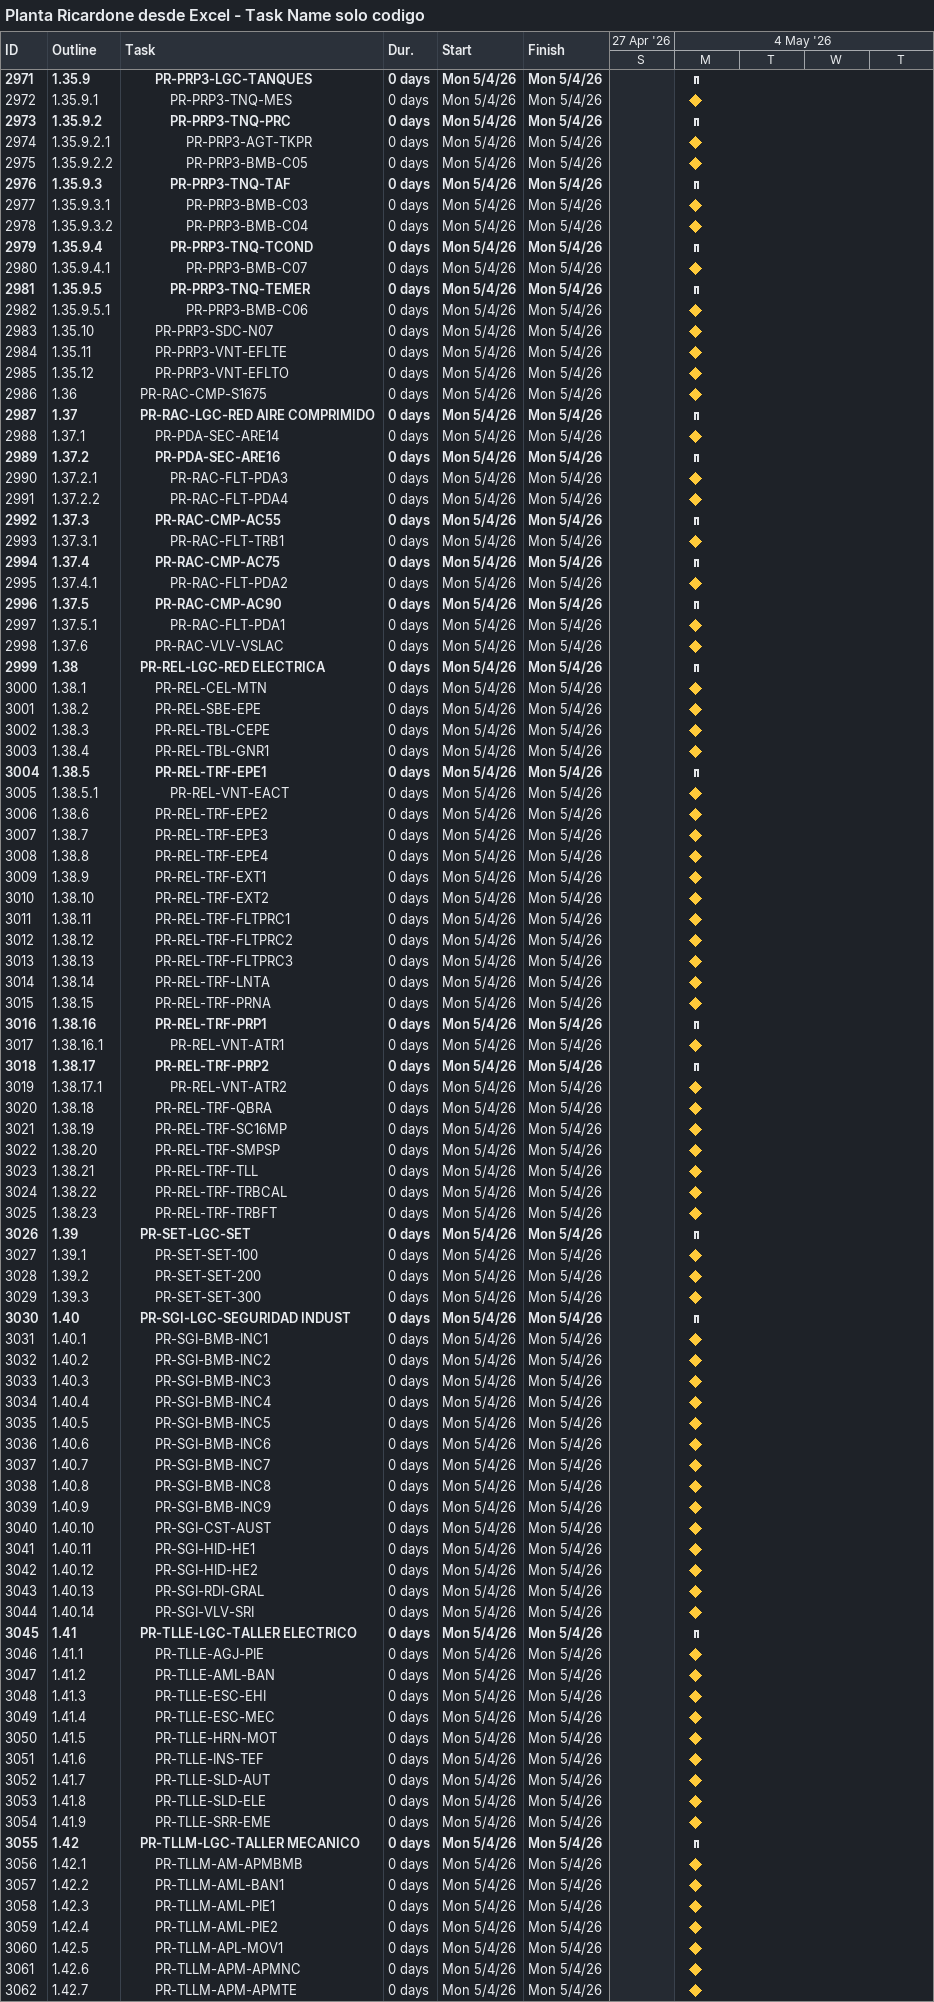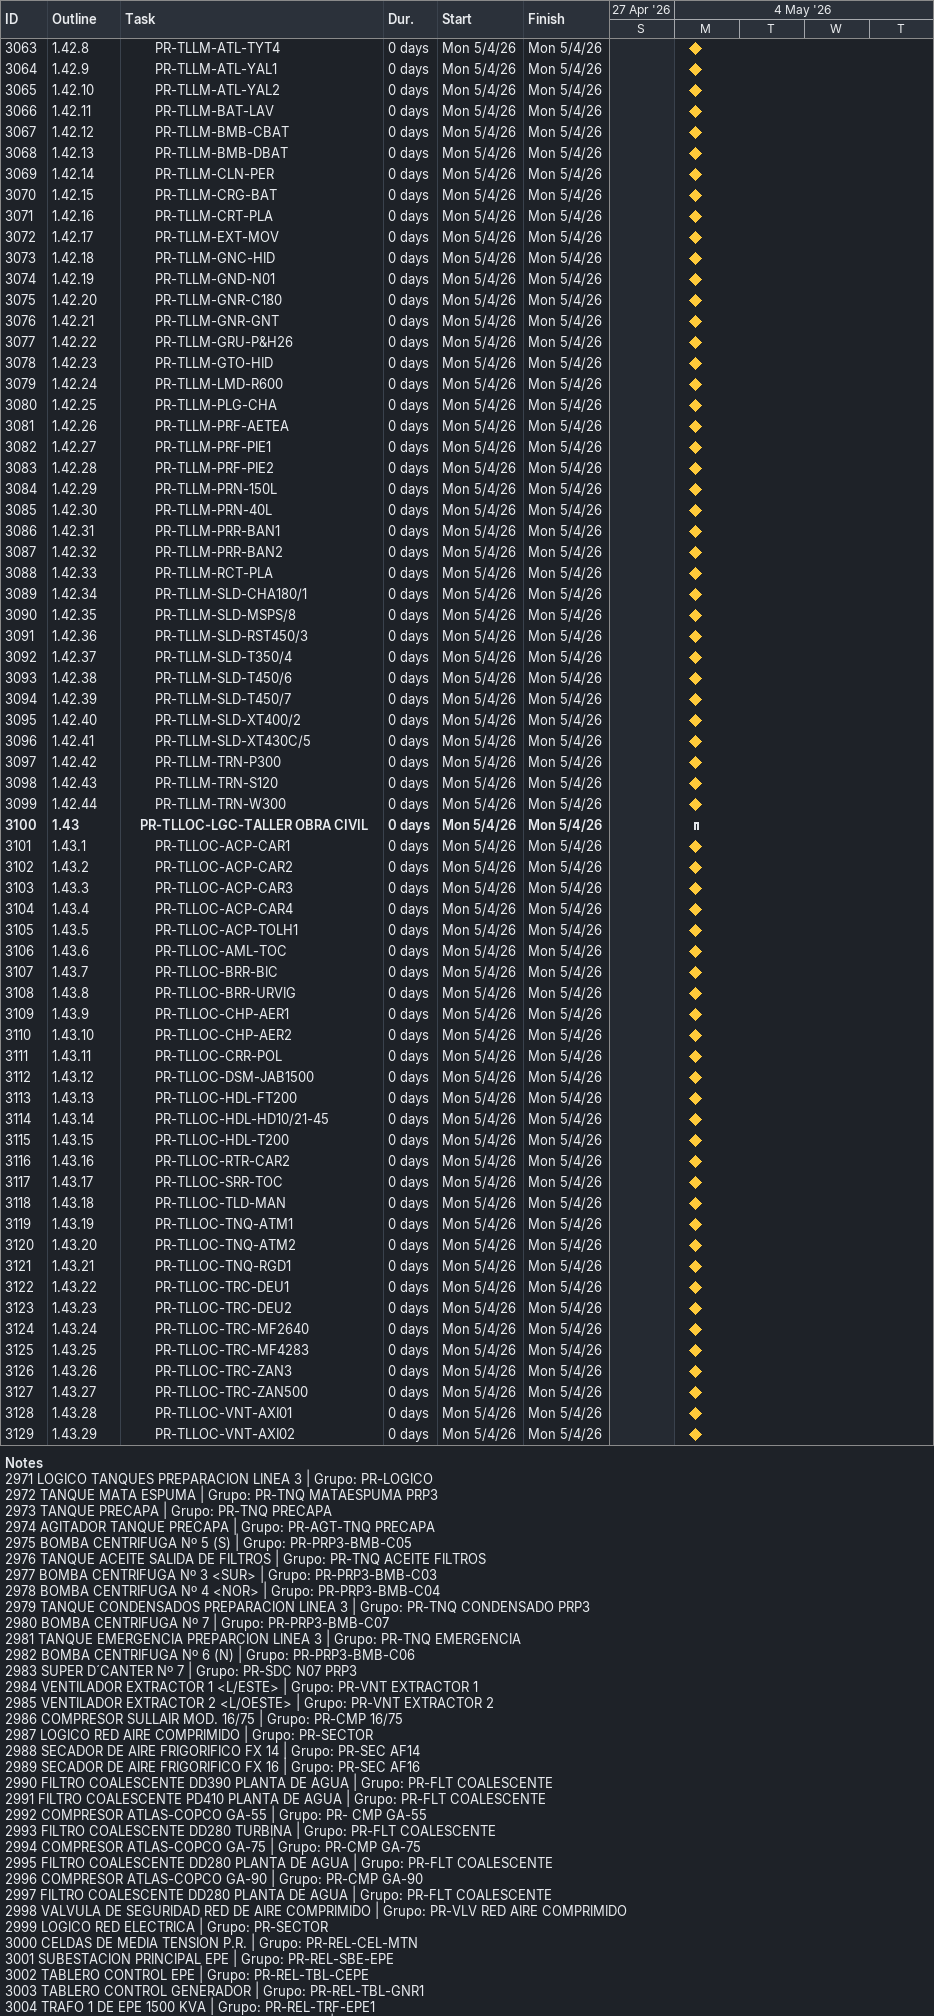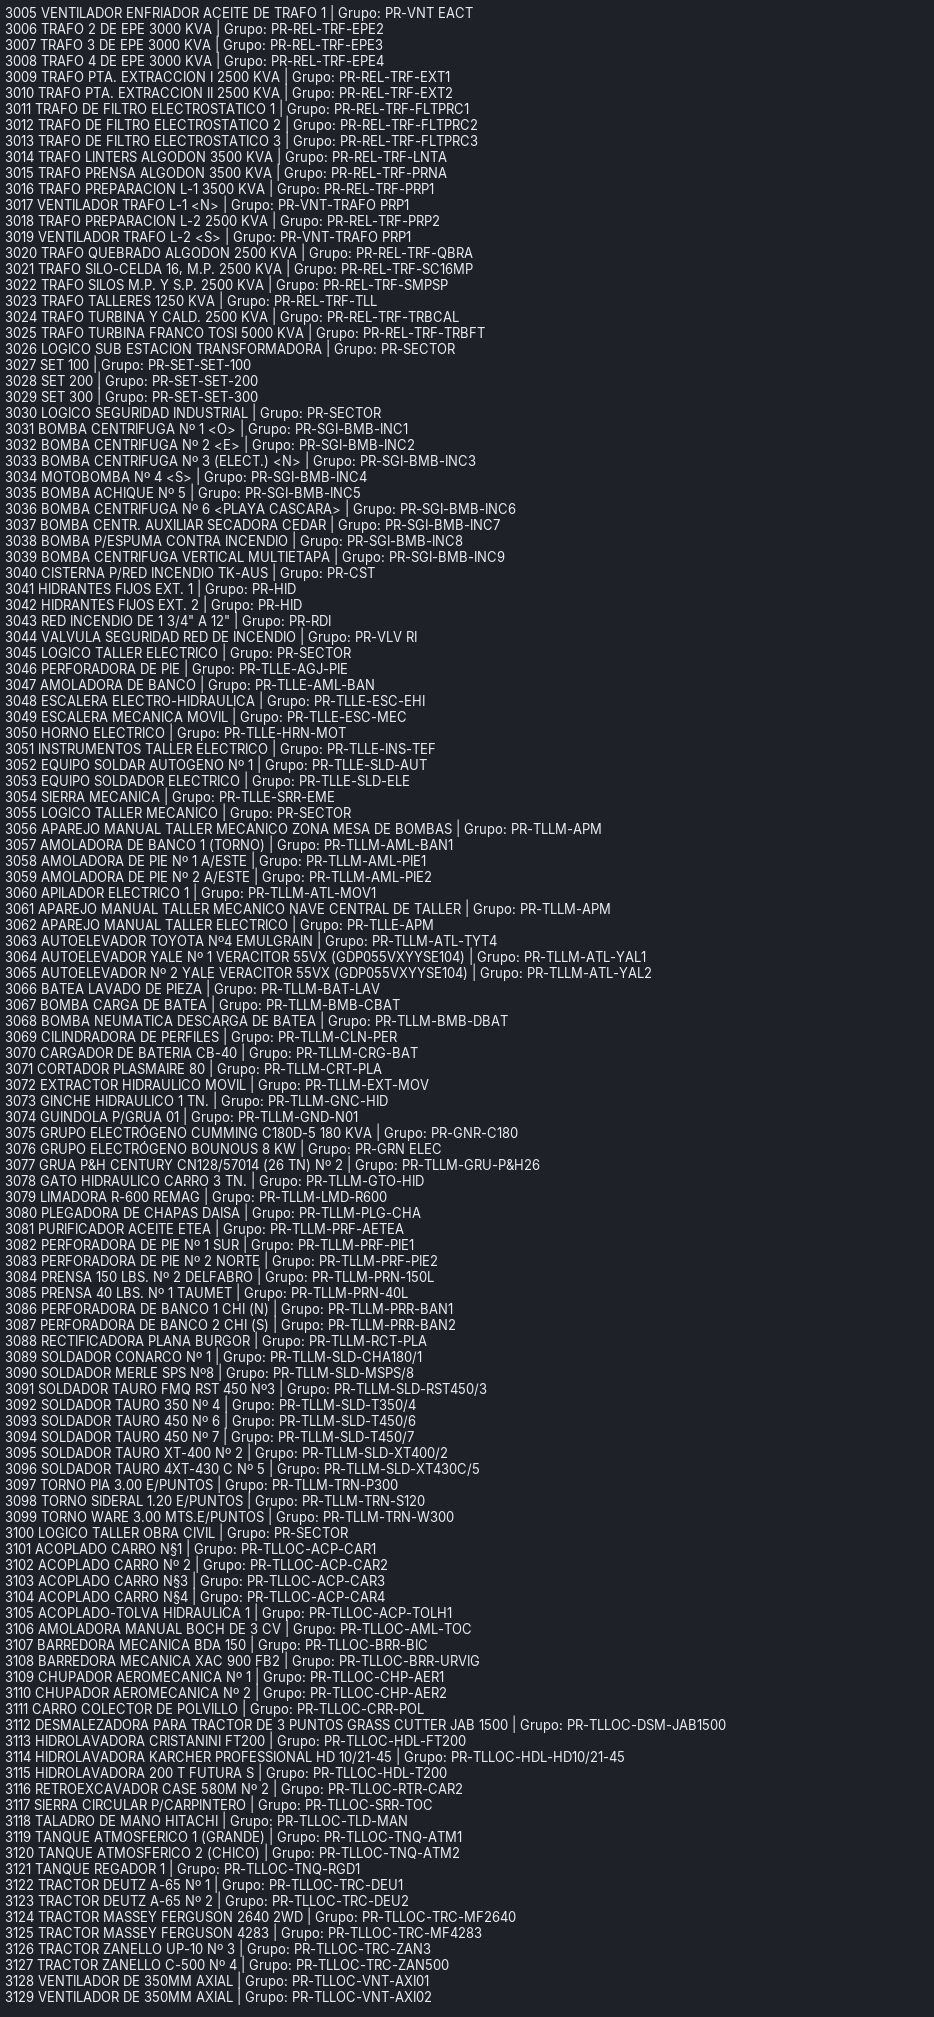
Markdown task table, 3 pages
Planta Ricardone desde Excel - Task Name solo codigo

| ID | WBS | Task | Duration | Start | Finish |
|---|---|---|---|---|---|
| 2971 | 1.35.9 | **PR-PRP3-LGC-TANQUES** | 0d | 2026-05-04 | 2026-05-04 |
| 2972 | 1.35.9.1 | PR-PRP3-TNQ-MES | 0d | 2026-05-04 | 2026-05-04 |
| 2973 | 1.35.9.2 | **PR-PRP3-TNQ-PRC** | 0d | 2026-05-04 | 2026-05-04 |
| 2974 | 1.35.9.2.1 | PR-PRP3-AGT-TKPR | 0d | 2026-05-04 | 2026-05-04 |
| 2975 | 1.35.9.2.2 | PR-PRP3-BMB-C05 | 0d | 2026-05-04 | 2026-05-04 |
| 2976 | 1.35.9.3 | **PR-PRP3-TNQ-TAF** | 0d | 2026-05-04 | 2026-05-04 |
| 2977 | 1.35.9.3.1 | PR-PRP3-BMB-C03 | 0d | 2026-05-04 | 2026-05-04 |
| 2978 | 1.35.9.3.2 | PR-PRP3-BMB-C04 | 0d | 2026-05-04 | 2026-05-04 |
| 2979 | 1.35.9.4 | **PR-PRP3-TNQ-TCOND** | 0d | 2026-05-04 | 2026-05-04 |
| 2980 | 1.35.9.4.1 | PR-PRP3-BMB-C07 | 0d | 2026-05-04 | 2026-05-04 |
| 2981 | 1.35.9.5 | **PR-PRP3-TNQ-TEMER** | 0d | 2026-05-04 | 2026-05-04 |
| 2982 | 1.35.9.5.1 | PR-PRP3-BMB-C06 | 0d | 2026-05-04 | 2026-05-04 |
| 2983 | 1.35.10 | PR-PRP3-SDC-N07 | 0d | 2026-05-04 | 2026-05-04 |
| 2984 | 1.35.11 | PR-PRP3-VNT-EFLTE | 0d | 2026-05-04 | 2026-05-04 |
| 2985 | 1.35.12 | PR-PRP3-VNT-EFLTO | 0d | 2026-05-04 | 2026-05-04 |
| 2986 | 1.36 | PR-RAC-CMP-S1675 | 0d | 2026-05-04 | 2026-05-04 |
| 2987 | 1.37 | **PR-RAC-LGC-RED AIRE COMPRIMIDO** | 0d | 2026-05-04 | 2026-05-04 |
| 2988 | 1.37.1 | PR-PDA-SEC-ARE14 | 0d | 2026-05-04 | 2026-05-04 |
| 2989 | 1.37.2 | **PR-PDA-SEC-ARE16** | 0d | 2026-05-04 | 2026-05-04 |
| 2990 | 1.37.2.1 | PR-RAC-FLT-PDA3 | 0d | 2026-05-04 | 2026-05-04 |
| 2991 | 1.37.2.2 | PR-RAC-FLT-PDA4 | 0d | 2026-05-04 | 2026-05-04 |
| 2992 | 1.37.3 | **PR-RAC-CMP-AC55** | 0d | 2026-05-04 | 2026-05-04 |
| 2993 | 1.37.3.1 | PR-RAC-FLT-TRB1 | 0d | 2026-05-04 | 2026-05-04 |
| 2994 | 1.37.4 | **PR-RAC-CMP-AC75** | 0d | 2026-05-04 | 2026-05-04 |
| 2995 | 1.37.4.1 | PR-RAC-FLT-PDA2 | 0d | 2026-05-04 | 2026-05-04 |
| 2996 | 1.37.5 | **PR-RAC-CMP-AC90** | 0d | 2026-05-04 | 2026-05-04 |
| 2997 | 1.37.5.1 | PR-RAC-FLT-PDA1 | 0d | 2026-05-04 | 2026-05-04 |
| 2998 | 1.37.6 | PR-RAC-VLV-VSLAC | 0d | 2026-05-04 | 2026-05-04 |
| 2999 | 1.38 | **PR-REL-LGC-RED ELECTRICA** | 0d | 2026-05-04 | 2026-05-04 |
| 3000 | 1.38.1 | PR-REL-CEL-MTN | 0d | 2026-05-04 | 2026-05-04 |
| 3001 | 1.38.2 | PR-REL-SBE-EPE | 0d | 2026-05-04 | 2026-05-04 |
| 3002 | 1.38.3 | PR-REL-TBL-CEPE | 0d | 2026-05-04 | 2026-05-04 |
| 3003 | 1.38.4 | PR-REL-TBL-GNR1 | 0d | 2026-05-04 | 2026-05-04 |
| 3004 | 1.38.5 | **PR-REL-TRF-EPE1** | 0d | 2026-05-04 | 2026-05-04 |
| 3005 | 1.38.5.1 | PR-REL-VNT-EACT | 0d | 2026-05-04 | 2026-05-04 |
| 3006 | 1.38.6 | PR-REL-TRF-EPE2 | 0d | 2026-05-04 | 2026-05-04 |
| 3007 | 1.38.7 | PR-REL-TRF-EPE3 | 0d | 2026-05-04 | 2026-05-04 |
| 3008 | 1.38.8 | PR-REL-TRF-EPE4 | 0d | 2026-05-04 | 2026-05-04 |
| 3009 | 1.38.9 | PR-REL-TRF-EXT1 | 0d | 2026-05-04 | 2026-05-04 |
| 3010 | 1.38.10 | PR-REL-TRF-EXT2 | 0d | 2026-05-04 | 2026-05-04 |
| 3011 | 1.38.11 | PR-REL-TRF-FLTPRC1 | 0d | 2026-05-04 | 2026-05-04 |
| 3012 | 1.38.12 | PR-REL-TRF-FLTPRC2 | 0d | 2026-05-04 | 2026-05-04 |
| 3013 | 1.38.13 | PR-REL-TRF-FLTPRC3 | 0d | 2026-05-04 | 2026-05-04 |
| 3014 | 1.38.14 | PR-REL-TRF-LNTA | 0d | 2026-05-04 | 2026-05-04 |
| 3015 | 1.38.15 | PR-REL-TRF-PRNA | 0d | 2026-05-04 | 2026-05-04 |
| 3016 | 1.38.16 | **PR-REL-TRF-PRP1** | 0d | 2026-05-04 | 2026-05-04 |
| 3017 | 1.38.16.1 | PR-REL-VNT-ATR1 | 0d | 2026-05-04 | 2026-05-04 |
| 3018 | 1.38.17 | **PR-REL-TRF-PRP2** | 0d | 2026-05-04 | 2026-05-04 |
| 3019 | 1.38.17.1 | PR-REL-VNT-ATR2 | 0d | 2026-05-04 | 2026-05-04 |
| 3020 | 1.38.18 | PR-REL-TRF-QBRA | 0d | 2026-05-04 | 2026-05-04 |
| 3021 | 1.38.19 | PR-REL-TRF-SC16MP | 0d | 2026-05-04 | 2026-05-04 |
| 3022 | 1.38.20 | PR-REL-TRF-SMPSP | 0d | 2026-05-04 | 2026-05-04 |
| 3023 | 1.38.21 | PR-REL-TRF-TLL | 0d | 2026-05-04 | 2026-05-04 |
| 3024 | 1.38.22 | PR-REL-TRF-TRBCAL | 0d | 2026-05-04 | 2026-05-04 |
| 3025 | 1.38.23 | PR-REL-TRF-TRBFT | 0d | 2026-05-04 | 2026-05-04 |
| 3026 | 1.39 | **PR-SET-LGC-SET** | 0d | 2026-05-04 | 2026-05-04 |
| 3027 | 1.39.1 | PR-SET-SET-100 | 0d | 2026-05-04 | 2026-05-04 |
| 3028 | 1.39.2 | PR-SET-SET-200 | 0d | 2026-05-04 | 2026-05-04 |
| 3029 | 1.39.3 | PR-SET-SET-300 | 0d | 2026-05-04 | 2026-05-04 |
| 3030 | 1.40 | **PR-SGI-LGC-SEGURIDAD INDUST** | 0d | 2026-05-04 | 2026-05-04 |
| 3031 | 1.40.1 | PR-SGI-BMB-INC1 | 0d | 2026-05-04 | 2026-05-04 |
| 3032 | 1.40.2 | PR-SGI-BMB-INC2 | 0d | 2026-05-04 | 2026-05-04 |
| 3033 | 1.40.3 | PR-SGI-BMB-INC3 | 0d | 2026-05-04 | 2026-05-04 |
| 3034 | 1.40.4 | PR-SGI-BMB-INC4 | 0d | 2026-05-04 | 2026-05-04 |
| 3035 | 1.40.5 | PR-SGI-BMB-INC5 | 0d | 2026-05-04 | 2026-05-04 |
| 3036 | 1.40.6 | PR-SGI-BMB-INC6 | 0d | 2026-05-04 | 2026-05-04 |
| 3037 | 1.40.7 | PR-SGI-BMB-INC7 | 0d | 2026-05-04 | 2026-05-04 |
| 3038 | 1.40.8 | PR-SGI-BMB-INC8 | 0d | 2026-05-04 | 2026-05-04 |
| 3039 | 1.40.9 | PR-SGI-BMB-INC9 | 0d | 2026-05-04 | 2026-05-04 |
| 3040 | 1.40.10 | PR-SGI-CST-AUST | 0d | 2026-05-04 | 2026-05-04 |
| 3041 | 1.40.11 | PR-SGI-HID-HE1 | 0d | 2026-05-04 | 2026-05-04 |
| 3042 | 1.40.12 | PR-SGI-HID-HE2 | 0d | 2026-05-04 | 2026-05-04 |
| 3043 | 1.40.13 | PR-SGI-RDI-GRAL | 0d | 2026-05-04 | 2026-05-04 |
| 3044 | 1.40.14 | PR-SGI-VLV-SRI | 0d | 2026-05-04 | 2026-05-04 |
| 3045 | 1.41 | **PR-TLLE-LGC-TALLER ELECTRICO** | 0d | 2026-05-04 | 2026-05-04 |
| 3046 | 1.41.1 | PR-TLLE-AGJ-PIE | 0d | 2026-05-04 | 2026-05-04 |
| 3047 | 1.41.2 | PR-TLLE-AML-BAN | 0d | 2026-05-04 | 2026-05-04 |
| 3048 | 1.41.3 | PR-TLLE-ESC-EHI | 0d | 2026-05-04 | 2026-05-04 |
| 3049 | 1.41.4 | PR-TLLE-ESC-MEC | 0d | 2026-05-04 | 2026-05-04 |
| 3050 | 1.41.5 | PR-TLLE-HRN-MOT | 0d | 2026-05-04 | 2026-05-04 |
| 3051 | 1.41.6 | PR-TLLE-INS-TEF | 0d | 2026-05-04 | 2026-05-04 |
| 3052 | 1.41.7 | PR-TLLE-SLD-AUT | 0d | 2026-05-04 | 2026-05-04 |
| 3053 | 1.41.8 | PR-TLLE-SLD-ELE | 0d | 2026-05-04 | 2026-05-04 |
| 3054 | 1.41.9 | PR-TLLE-SRR-EME | 0d | 2026-05-04 | 2026-05-04 |
| 3055 | 1.42 | **PR-TLLM-LGC-TALLER MECANICO** | 0d | 2026-05-04 | 2026-05-04 |
| 3056 | 1.42.1 | PR-TLLM-AM-APMBMB | 0d | 2026-05-04 | 2026-05-04 |
| 3057 | 1.42.2 | PR-TLLM-AML-BAN1 | 0d | 2026-05-04 | 2026-05-04 |
| 3058 | 1.42.3 | PR-TLLM-AML-PIE1 | 0d | 2026-05-04 | 2026-05-04 |
| 3059 | 1.42.4 | PR-TLLM-AML-PIE2 | 0d | 2026-05-04 | 2026-05-04 |
| 3060 | 1.42.5 | PR-TLLM-APL-MOV1 | 0d | 2026-05-04 | 2026-05-04 |
| 3061 | 1.42.6 | PR-TLLM-APM-APMNC | 0d | 2026-05-04 | 2026-05-04 |
| 3062 | 1.42.7 | PR-TLLM-APM-APMTE | 0d | 2026-05-04 | 2026-05-04 |
| 3063 | 1.42.8 | PR-TLLM-ATL-TYT4 | 0d | 2026-05-04 | 2026-05-04 |
| 3064 | 1.42.9 | PR-TLLM-ATL-YAL1 | 0d | 2026-05-04 | 2026-05-04 |
| 3065 | 1.42.10 | PR-TLLM-ATL-YAL2 | 0d | 2026-05-04 | 2026-05-04 |
| 3066 | 1.42.11 | PR-TLLM-BAT-LAV | 0d | 2026-05-04 | 2026-05-04 |
| 3067 | 1.42.12 | PR-TLLM-BMB-CBAT | 0d | 2026-05-04 | 2026-05-04 |
| 3068 | 1.42.13 | PR-TLLM-BMB-DBAT | 0d | 2026-05-04 | 2026-05-04 |
| 3069 | 1.42.14 | PR-TLLM-CLN-PER | 0d | 2026-05-04 | 2026-05-04 |
| 3070 | 1.42.15 | PR-TLLM-CRG-BAT | 0d | 2026-05-04 | 2026-05-04 |
| 3071 | 1.42.16 | PR-TLLM-CRT-PLA | 0d | 2026-05-04 | 2026-05-04 |
| 3072 | 1.42.17 | PR-TLLM-EXT-MOV | 0d | 2026-05-04 | 2026-05-04 |
| 3073 | 1.42.18 | PR-TLLM-GNC-HID | 0d | 2026-05-04 | 2026-05-04 |
| 3074 | 1.42.19 | PR-TLLM-GND-N01 | 0d | 2026-05-04 | 2026-05-04 |
| 3075 | 1.42.20 | PR-TLLM-GNR-C180 | 0d | 2026-05-04 | 2026-05-04 |
| 3076 | 1.42.21 | PR-TLLM-GNR-GNT | 0d | 2026-05-04 | 2026-05-04 |
| 3077 | 1.42.22 | PR-TLLM-GRU-P&H26 | 0d | 2026-05-04 | 2026-05-04 |
| 3078 | 1.42.23 | PR-TLLM-GTO-HID | 0d | 2026-05-04 | 2026-05-04 |
| 3079 | 1.42.24 | PR-TLLM-LMD-R600 | 0d | 2026-05-04 | 2026-05-04 |
| 3080 | 1.42.25 | PR-TLLM-PLG-CHA | 0d | 2026-05-04 | 2026-05-04 |
| 3081 | 1.42.26 | PR-TLLM-PRF-AETEA | 0d | 2026-05-04 | 2026-05-04 |
| 3082 | 1.42.27 | PR-TLLM-PRF-PIE1 | 0d | 2026-05-04 | 2026-05-04 |
| 3083 | 1.42.28 | PR-TLLM-PRF-PIE2 | 0d | 2026-05-04 | 2026-05-04 |
| 3084 | 1.42.29 | PR-TLLM-PRN-150L | 0d | 2026-05-04 | 2026-05-04 |
| 3085 | 1.42.30 | PR-TLLM-PRN-40L | 0d | 2026-05-04 | 2026-05-04 |
| 3086 | 1.42.31 | PR-TLLM-PRR-BAN1 | 0d | 2026-05-04 | 2026-05-04 |
| 3087 | 1.42.32 | PR-TLLM-PRR-BAN2 | 0d | 2026-05-04 | 2026-05-04 |
| 3088 | 1.42.33 | PR-TLLM-RCT-PLA | 0d | 2026-05-04 | 2026-05-04 |
| 3089 | 1.42.34 | PR-TLLM-SLD-CHA180/1 | 0d | 2026-05-04 | 2026-05-04 |
| 3090 | 1.42.35 | PR-TLLM-SLD-MSPS/8 | 0d | 2026-05-04 | 2026-05-04 |
| 3091 | 1.42.36 | PR-TLLM-SLD-RST450/3 | 0d | 2026-05-04 | 2026-05-04 |
| 3092 | 1.42.37 | PR-TLLM-SLD-T350/4 | 0d | 2026-05-04 | 2026-05-04 |
| 3093 | 1.42.38 | PR-TLLM-SLD-T450/6 | 0d | 2026-05-04 | 2026-05-04 |
| 3094 | 1.42.39 | PR-TLLM-SLD-T450/7 | 0d | 2026-05-04 | 2026-05-04 |
| 3095 | 1.42.40 | PR-TLLM-SLD-XT400/2 | 0d | 2026-05-04 | 2026-05-04 |
| 3096 | 1.42.41 | PR-TLLM-SLD-XT430C/5 | 0d | 2026-05-04 | 2026-05-04 |
| 3097 | 1.42.42 | PR-TLLM-TRN-P300 | 0d | 2026-05-04 | 2026-05-04 |
| 3098 | 1.42.43 | PR-TLLM-TRN-S120 | 0d | 2026-05-04 | 2026-05-04 |
| 3099 | 1.42.44 | PR-TLLM-TRN-W300 | 0d | 2026-05-04 | 2026-05-04 |
| 3100 | 1.43 | **PR-TLLOC-LGC-TALLER OBRA CIVIL** | 0d | 2026-05-04 | 2026-05-04 |
| 3101 | 1.43.1 | PR-TLLOC-ACP-CAR1 | 0d | 2026-05-04 | 2026-05-04 |
| 3102 | 1.43.2 | PR-TLLOC-ACP-CAR2 | 0d | 2026-05-04 | 2026-05-04 |
| 3103 | 1.43.3 | PR-TLLOC-ACP-CAR3 | 0d | 2026-05-04 | 2026-05-04 |
| 3104 | 1.43.4 | PR-TLLOC-ACP-CAR4 | 0d | 2026-05-04 | 2026-05-04 |
| 3105 | 1.43.5 | PR-TLLOC-ACP-TOLH1 | 0d | 2026-05-04 | 2026-05-04 |
| 3106 | 1.43.6 | PR-TLLOC-AML-TOC | 0d | 2026-05-04 | 2026-05-04 |
| 3107 | 1.43.7 | PR-TLLOC-BRR-BIC | 0d | 2026-05-04 | 2026-05-04 |
| 3108 | 1.43.8 | PR-TLLOC-BRR-URVIG | 0d | 2026-05-04 | 2026-05-04 |
| 3109 | 1.43.9 | PR-TLLOC-CHP-AER1 | 0d | 2026-05-04 | 2026-05-04 |
| 3110 | 1.43.10 | PR-TLLOC-CHP-AER2 | 0d | 2026-05-04 | 2026-05-04 |
| 3111 | 1.43.11 | PR-TLLOC-CRR-POL | 0d | 2026-05-04 | 2026-05-04 |
| 3112 | 1.43.12 | PR-TLLOC-DSM-JAB1500 | 0d | 2026-05-04 | 2026-05-04 |
| 3113 | 1.43.13 | PR-TLLOC-HDL-FT200 | 0d | 2026-05-04 | 2026-05-04 |
| 3114 | 1.43.14 | PR-TLLOC-HDL-HD10/21-45 | 0d | 2026-05-04 | 2026-05-04 |
| 3115 | 1.43.15 | PR-TLLOC-HDL-T200 | 0d | 2026-05-04 | 2026-05-04 |
| 3116 | 1.43.16 | PR-TLLOC-RTR-CAR2 | 0d | 2026-05-04 | 2026-05-04 |
| 3117 | 1.43.17 | PR-TLLOC-SRR-TOC | 0d | 2026-05-04 | 2026-05-04 |
| 3118 | 1.43.18 | PR-TLLOC-TLD-MAN | 0d | 2026-05-04 | 2026-05-04 |
| 3119 | 1.43.19 | PR-TLLOC-TNQ-ATM1 | 0d | 2026-05-04 | 2026-05-04 |
| 3120 | 1.43.20 | PR-TLLOC-TNQ-ATM2 | 0d | 2026-05-04 | 2026-05-04 |
| 3121 | 1.43.21 | PR-TLLOC-TNQ-RGD1 | 0d | 2026-05-04 | 2026-05-04 |
| 3122 | 1.43.22 | PR-TLLOC-TRC-DEU1 | 0d | 2026-05-04 | 2026-05-04 |
| 3123 | 1.43.23 | PR-TLLOC-TRC-DEU2 | 0d | 2026-05-04 | 2026-05-04 |
| 3124 | 1.43.24 | PR-TLLOC-TRC-MF2640 | 0d | 2026-05-04 | 2026-05-04 |
| 3125 | 1.43.25 | PR-TLLOC-TRC-MF4283 | 0d | 2026-05-04 | 2026-05-04 |
| 3126 | 1.43.26 | PR-TLLOC-TRC-ZAN3 | 0d | 2026-05-04 | 2026-05-04 |
| 3127 | 1.43.27 | PR-TLLOC-TRC-ZAN500 | 0d | 2026-05-04 | 2026-05-04 |
| 3128 | 1.43.28 | PR-TLLOC-VNT-AXI01 | 0d | 2026-05-04 | 2026-05-04 |
| 3129 | 1.43.29 | PR-TLLOC-VNT-AXI02 | 0d | 2026-05-04 | 2026-05-04 |

Notes
- 2971: LOGICO TANQUES PREPARACION LINEA 3 | Grupo: PR-LOGICO
- 2972: TANQUE MATA ESPUMA | Grupo: PR-TNQ MATAESPUMA PRP3
- 2973: TANQUE PRECAPA | Grupo: PR-TNQ PRECAPA
- 2974: AGITADOR TANQUE PRECAPA | Grupo: PR-AGT-TNQ PRECAPA
- 2975: BOMBA CENTRIFUGA Nº 5 (S) | Grupo: PR-PRP3-BMB-C05
- 2976: TANQUE ACEITE SALIDA DE FILTROS | Grupo: PR-TNQ ACEITE FILTROS
- 2977: BOMBA CENTRIFUGA Nº 3 <SUR> | Grupo: PR-PRP3-BMB-C03
- 2978: BOMBA CENTRIFUGA Nº 4 <NOR> | Grupo: PR-PRP3-BMB-C04
- 2979: TANQUE CONDENSADOS PREPARACION LINEA 3 | Grupo: PR-TNQ CONDENSADO PRP3
- 2980: BOMBA CENTRIFUGA Nº 7 | Grupo: PR-PRP3-BMB-C07
- 2981: TANQUE EMERGENCIA PREPARCION LINEA 3 | Grupo: PR-TNQ EMERGENCIA
- 2982: BOMBA CENTRIFUGA Nº 6 (N) | Grupo: PR-PRP3-BMB-C06
- 2983: SUPER D´CANTER Nº 7 | Grupo: PR-SDC N07 PRP3
- 2984: VENTILADOR EXTRACTOR 1 <L/ESTE> | Grupo: PR-VNT EXTRACTOR 1
- 2985: VENTILADOR EXTRACTOR 2 <L/OESTE> | Grupo: PR-VNT EXTRACTOR 2
- 2986: COMPRESOR SULLAIR MOD. 16/75 | Grupo: PR-CMP 16/75
- 2987: LOGICO RED AIRE COMPRIMIDO | Grupo: PR-SECTOR
- 2988: SECADOR DE AIRE FRIGORIFICO FX 14 | Grupo: PR-SEC AF14
- 2989: SECADOR DE AIRE FRIGORIFICO FX 16 | Grupo: PR-SEC AF16
- 2990: FILTRO COALESCENTE DD390 PLANTA DE AGUA | Grupo: PR-FLT COALESCENTE
- 2991: FILTRO COALESCENTE PD410 PLANTA DE AGUA | Grupo: PR-FLT COALESCENTE
- 2992: COMPRESOR ATLAS-COPCO GA-55 | Grupo: PR- CMP GA-55
- 2993: FILTRO COALESCENTE DD280 TURBINA | Grupo: PR-FLT COALESCENTE
- 2994: COMPRESOR ATLAS-COPCO GA-75 | Grupo: PR-CMP GA-75
- 2995: FILTRO COALESCENTE DD280 PLANTA DE AGUA | Grupo: PR-FLT COALESCENTE
- 2996: COMPRESOR ATLAS-COPCO GA-90 | Grupo: PR-CMP GA-90
- 2997: FILTRO COALESCENTE DD280 PLANTA DE AGUA | Grupo: PR-FLT COALESCENTE
- 2998: VALVULA DE SEGURIDAD RED DE AIRE COMPRIMIDO | Grupo: PR-VLV RED AIRE COMPRIMIDO
- 2999: LOGICO RED ELECTRICA | Grupo: PR-SECTOR
- 3000: CELDAS DE MEDIA TENSION P.R. | Grupo: PR-REL-CEL-MTN
- 3001: SUBESTACION PRINCIPAL EPE | Grupo: PR-REL-SBE-EPE
- 3002: TABLERO CONTROL EPE | Grupo: PR-REL-TBL-CEPE
- 3003: TABLERO CONTROL GENERADOR | Grupo: PR-REL-TBL-GNR1
- 3004: TRAFO 1 DE EPE 1500 KVA | Grupo: PR-REL-TRF-EPE1
- 3005: VENTILADOR ENFRIADOR ACEITE DE TRAFO 1 | Grupo: PR-VNT EACT
- 3006: TRAFO 2 DE EPE 3000 KVA | Grupo: PR-REL-TRF-EPE2
- 3007: TRAFO 3 DE EPE 3000 KVA | Grupo: PR-REL-TRF-EPE3
- 3008: TRAFO 4 DE EPE 3000 KVA | Grupo: PR-REL-TRF-EPE4
- 3009: TRAFO PTA. EXTRACCION I 2500 KVA | Grupo: PR-REL-TRF-EXT1
- 3010: TRAFO PTA. EXTRACCION II 2500 KVA | Grupo: PR-REL-TRF-EXT2
- 3011: TRAFO DE FILTRO ELECTROSTATICO 1 | Grupo: PR-REL-TRF-FLTPRC1
- 3012: TRAFO DE FILTRO ELECTROSTATICO 2 | Grupo: PR-REL-TRF-FLTPRC2
- 3013: TRAFO DE FILTRO ELECTROSTATICO 3 | Grupo: PR-REL-TRF-FLTPRC3
- 3014: TRAFO LINTERS ALGODON 3500 KVA | Grupo: PR-REL-TRF-LNTA
- 3015: TRAFO PRENSA ALGODON 3500 KVA | Grupo: PR-REL-TRF-PRNA
- 3016: TRAFO PREPARACION L-1 3500 KVA | Grupo: PR-REL-TRF-PRP1
- 3017: VENTILADOR TRAFO L-1 <N> | Grupo: PR-VNT-TRAFO PRP1
- 3018: TRAFO PREPARACION L-2 2500 KVA | Grupo: PR-REL-TRF-PRP2
- 3019: VENTILADOR TRAFO L-2 <S> | Grupo: PR-VNT-TRAFO PRP1
- 3020: TRAFO QUEBRADO ALGODON 2500 KVA | Grupo: PR-REL-TRF-QBRA
- 3021: TRAFO SILO-CELDA 16, M.P. 2500 KVA | Grupo: PR-REL-TRF-SC16MP
- 3022: TRAFO SILOS M.P. Y S.P. 2500 KVA | Grupo: PR-REL-TRF-SMPSP
- 3023: TRAFO TALLERES 1250 KVA | Grupo: PR-REL-TRF-TLL
- 3024: TRAFO TURBINA Y CALD. 2500 KVA | Grupo: PR-REL-TRF-TRBCAL
- 3025: TRAFO TURBINA FRANCO TOSI 5000 KVA | Grupo: PR-REL-TRF-TRBFT
- 3026: LOGICO SUB ESTACION TRANSFORMADORA | Grupo: PR-SECTOR
- 3027: SET 100 | Grupo: PR-SET-SET-100
- 3028: SET 200 | Grupo: PR-SET-SET-200
- 3029: SET 300 | Grupo: PR-SET-SET-300
- 3030: LOGICO SEGURIDAD INDUSTRIAL | Grupo: PR-SECTOR
- 3031: BOMBA CENTRIFUGA Nº 1 <O> | Grupo: PR-SGI-BMB-INC1
- 3032: BOMBA CENTRIFUGA Nº 2 <E> | Grupo: PR-SGI-BMB-INC2
- 3033: BOMBA CENTRIFUGA Nº 3 (ELECT.) <N> | Grupo: PR-SGI-BMB-INC3
- 3034: MOTOBOMBA Nº 4 <S> | Grupo: PR-SGI-BMB-INC4
- 3035: BOMBA ACHIQUE Nº 5 | Grupo: PR-SGI-BMB-INC5
- 3036: BOMBA CENTRIFUGA Nº 6 <PLAYA CASCARA> | Grupo: PR-SGI-BMB-INC6
- 3037: BOMBA CENTR. AUXILIAR SECADORA CEDAR | Grupo: PR-SGI-BMB-INC7
- 3038: BOMBA P/ESPUMA CONTRA INCENDIO | Grupo: PR-SGI-BMB-INC8
- 3039: BOMBA CENTRIFUGA VERTICAL MULTIETAPA | Grupo: PR-SGI-BMB-INC9
- 3040: CISTERNA P/RED INCENDIO TK-AUS | Grupo: PR-CST
- 3041: HIDRANTES FIJOS EXT. 1 | Grupo: PR-HID
- 3042: HIDRANTES FIJOS EXT. 2 | Grupo: PR-HID
- 3043: RED INCENDIO DE 1 3/4" A 12" | Grupo: PR-RDI
- 3044: VALVULA SEGURIDAD RED DE INCENDIO | Grupo: PR-VLV RI
- 3045: LOGICO TALLER ELECTRICO | Grupo: PR-SECTOR
- 3046: PERFORADORA DE PIE | Grupo: PR-TLLE-AGJ-PIE
- 3047: AMOLADORA DE BANCO | Grupo: PR-TLLE-AML-BAN
- 3048: ESCALERA ELECTRO-HIDRAULICA | Grupo: PR-TLLE-ESC-EHI
- 3049: ESCALERA MECANICA MOVIL | Grupo: PR-TLLE-ESC-MEC
- 3050: HORNO ELECTRICO | Grupo: PR-TLLE-HRN-MOT
- 3051: INSTRUMENTOS TALLER ELECTRICO | Grupo: PR-TLLE-INS-TEF
- 3052: EQUIPO SOLDAR AUTOGENO Nº 1 | Grupo: PR-TLLE-SLD-AUT
- 3053: EQUIPO SOLDADOR ELECTRICO | Grupo: PR-TLLE-SLD-ELE
- 3054: SIERRA MECANICA | Grupo: PR-TLLE-SRR-EME
- 3055: LOGICO TALLER MECANICO | Grupo: PR-SECTOR
- 3056: APAREJO MANUAL TALLER MECANICO ZONA MESA DE BOMBAS | Grupo: PR-TLLM-APM
- 3057: AMOLADORA DE BANCO 1 (TORNO) | Grupo: PR-TLLM-AML-BAN1
- 3058: AMOLADORA DE PIE Nº 1 A/ESTE | Grupo: PR-TLLM-AML-PIE1
- 3059: AMOLADORA DE PIE Nº 2 A/ESTE | Grupo: PR-TLLM-AML-PIE2
- 3060: APILADOR ELECTRICO 1 | Grupo: PR-TLLM-ATL-MOV1
- 3061: APAREJO MANUAL TALLER MECANICO NAVE CENTRAL DE TALLER | Grupo: PR-TLLM-APM
- 3062: APAREJO MANUAL TALLER ELECTRICO | Grupo: PR-TLLE-APM
- 3063: AUTOELEVADOR TOYOTA Nº4 EMULGRAIN | Grupo: PR-TLLM-ATL-TYT4
- 3064: AUTOELEVADOR YALE Nº 1 VERACITOR 55VX (GDP055VXYYSE104) | Grupo: PR-TLLM-ATL-YAL1
- 3065: AUTOELEVADOR Nº 2 YALE VERACITOR 55VX (GDP055VXYYSE104) | Grupo: PR-TLLM-ATL-YAL2
- 3066: BATEA LAVADO DE PIEZA | Grupo: PR-TLLM-BAT-LAV
- 3067: BOMBA CARGA DE BATEA | Grupo: PR-TLLM-BMB-CBAT
- 3068: BOMBA NEUMATICA DESCARGA DE BATEA | Grupo: PR-TLLM-BMB-DBAT
- 3069: CILINDRADORA DE PERFILES | Grupo: PR-TLLM-CLN-PER
- 3070: CARGADOR DE BATERIA CB-40 | Grupo: PR-TLLM-CRG-BAT
- 3071: CORTADOR PLASMAIRE 80 | Grupo: PR-TLLM-CRT-PLA
- 3072: EXTRACTOR HIDRAULICO MOVIL | Grupo: PR-TLLM-EXT-MOV
- 3073: GINCHE HIDRAULICO 1 TN. | Grupo: PR-TLLM-GNC-HID
- 3074: GUINDOLA P/GRUA 01 | Grupo: PR-TLLM-GND-N01
- 3075: GRUPO ELECTRÓGENO CUMMING C180D-5 180 KVA | Grupo: PR-GNR-C180
- 3076: GRUPO ELECTRÓGENO BOUNOUS 8 KW | Grupo: PR-GRN ELEC
- 3077: GRUA P&H CENTURY CN128/57014 (26 TN) Nº 2 | Grupo: PR-TLLM-GRU-P&H26
- 3078: GATO HIDRAULICO CARRO 3 TN. | Grupo: PR-TLLM-GTO-HID
- 3079: LIMADORA R-600 REMAG | Grupo: PR-TLLM-LMD-R600
- 3080: PLEGADORA DE CHAPAS DAISA | Grupo: PR-TLLM-PLG-CHA
- 3081: PURIFICADOR ACEITE ETEA | Grupo: PR-TLLM-PRF-AETEA
- 3082: PERFORADORA DE PIE Nº 1 SUR | Grupo: PR-TLLM-PRF-PIE1
- 3083: PERFORADORA DE PIE Nº 2 NORTE | Grupo: PR-TLLM-PRF-PIE2
- 3084: PRENSA 150 LBS. Nº 2 DELFABRO | Grupo: PR-TLLM-PRN-150L
- 3085: PRENSA 40 LBS. Nº 1 TAUMET | Grupo: PR-TLLM-PRN-40L
- 3086: PERFORADORA DE BANCO 1 CHI (N) | Grupo: PR-TLLM-PRR-BAN1
- 3087: PERFORADORA DE BANCO 2 CHI (S) | Grupo: PR-TLLM-PRR-BAN2
- 3088: RECTIFICADORA PLANA BURGOR | Grupo: PR-TLLM-RCT-PLA
- 3089: SOLDADOR CONARCO Nº 1 | Grupo: PR-TLLM-SLD-CHA180/1
- 3090: SOLDADOR MERLE SPS Nº8 | Grupo: PR-TLLM-SLD-MSPS/8
- 3091: SOLDADOR TAURO FMQ RST 450 Nº3 | Grupo: PR-TLLM-SLD-RST450/3
- 3092: SOLDADOR TAURO 350 Nº 4 | Grupo: PR-TLLM-SLD-T350/4
- 3093: SOLDADOR TAURO 450 Nº 6 | Grupo: PR-TLLM-SLD-T450/6
- 3094: SOLDADOR TAURO 450 Nº 7 | Grupo: PR-TLLM-SLD-T450/7
- 3095: SOLDADOR TAURO XT-400 Nº 2 | Grupo: PR-TLLM-SLD-XT400/2
- 3096: SOLDADOR TAURO 4XT-430 C Nº 5 | Grupo: PR-TLLM-SLD-XT430C/5
- 3097: TORNO PIA 3.00 E/PUNTOS | Grupo: PR-TLLM-TRN-P300
- 3098: TORNO SIDERAL 1.20 E/PUNTOS | Grupo: PR-TLLM-TRN-S120
- 3099: TORNO WARE 3.00 MTS.E/PUNTOS | Grupo: PR-TLLM-TRN-W300
- 3100: LOGICO TALLER OBRA CIVIL | Grupo: PR-SECTOR
- 3101: ACOPLADO CARRO N§1 | Grupo: PR-TLLOC-ACP-CAR1
- 3102: ACOPLADO CARRO Nº 2 | Grupo: PR-TLLOC-ACP-CAR2
- 3103: ACOPLADO CARRO N§3 | Grupo: PR-TLLOC-ACP-CAR3
- 3104: ACOPLADO CARRO N§4 | Grupo: PR-TLLOC-ACP-CAR4
- 3105: ACOPLADO-TOLVA HIDRAULICA 1 | Grupo: PR-TLLOC-ACP-TOLH1
- 3106: AMOLADORA MANUAL BOCH DE 3 CV | Grupo: PR-TLLOC-AML-TOC
- 3107: BARREDORA MECANICA BDA 150 | Grupo: PR-TLLOC-BRR-BIC
- 3108: BARREDORA MECANICA XAC 900 FB2 | Grupo: PR-TLLOC-BRR-URVIG
- 3109: CHUPADOR AEROMECANICA Nº 1 | Grupo: PR-TLLOC-CHP-AER1
- 3110: CHUPADOR AEROMECANICA Nº 2 | Grupo: PR-TLLOC-CHP-AER2
- 3111: CARRO COLECTOR DE POLVILLO | Grupo: PR-TLLOC-CRR-POL
- 3112: DESMALEZADORA PARA TRACTOR DE 3 PUNTOS GRASS CUTTER JAB 1500 | Grupo: PR-TLLOC-DSM-JAB1500
- 3113: HIDROLAVADORA CRISTANINI FT200 | Grupo: PR-TLLOC-HDL-FT200
- 3114: HIDROLAVADORA KARCHER PROFESSIONAL HD 10/21-45 | Grupo: PR-TLLOC-HDL-HD10/21-45
- 3115: HIDROLAVADORA 200 T FUTURA S | Grupo: PR-TLLOC-HDL-T200
- 3116: RETROEXCAVADOR CASE 580M Nº 2 | Grupo: PR-TLLOC-RTR-CAR2
- 3117: SIERRA CIRCULAR P/CARPINTERO | Grupo: PR-TLLOC-SRR-TOC
- 3118: TALADRO DE MANO HITACHI | Grupo: PR-TLLOC-TLD-MAN
- 3119: TANQUE ATMOSFERICO 1 (GRANDE) | Grupo: PR-TLLOC-TNQ-ATM1
- 3120: TANQUE ATMOSFERICO 2 (CHICO) | Grupo: PR-TLLOC-TNQ-ATM2
- 3121: TANQUE REGADOR 1 | Grupo: PR-TLLOC-TNQ-RGD1
- 3122: TRACTOR DEUTZ A-65 Nº 1 | Grupo: PR-TLLOC-TRC-DEU1
- 3123: TRACTOR DEUTZ A-65 Nº 2 | Grupo: PR-TLLOC-TRC-DEU2
- 3124: TRACTOR MASSEY FERGUSON 2640 2WD | Grupo: PR-TLLOC-TRC-MF2640
- 3125: TRACTOR MASSEY FERGUSON 4283 | Grupo: PR-TLLOC-TRC-MF4283
- 3126: TRACTOR ZANELLO UP-10 Nº 3 | Grupo: PR-TLLOC-TRC-ZAN3
- 3127: TRACTOR ZANELLO C-500 Nº 4 | Grupo: PR-TLLOC-TRC-ZAN500
- 3128: VENTILADOR DE 350MM AXIAL | Grupo: PR-TLLOC-VNT-AXI01
- 3129: VENTILADOR DE 350MM AXIAL | Grupo: PR-TLLOC-VNT-AXI02
